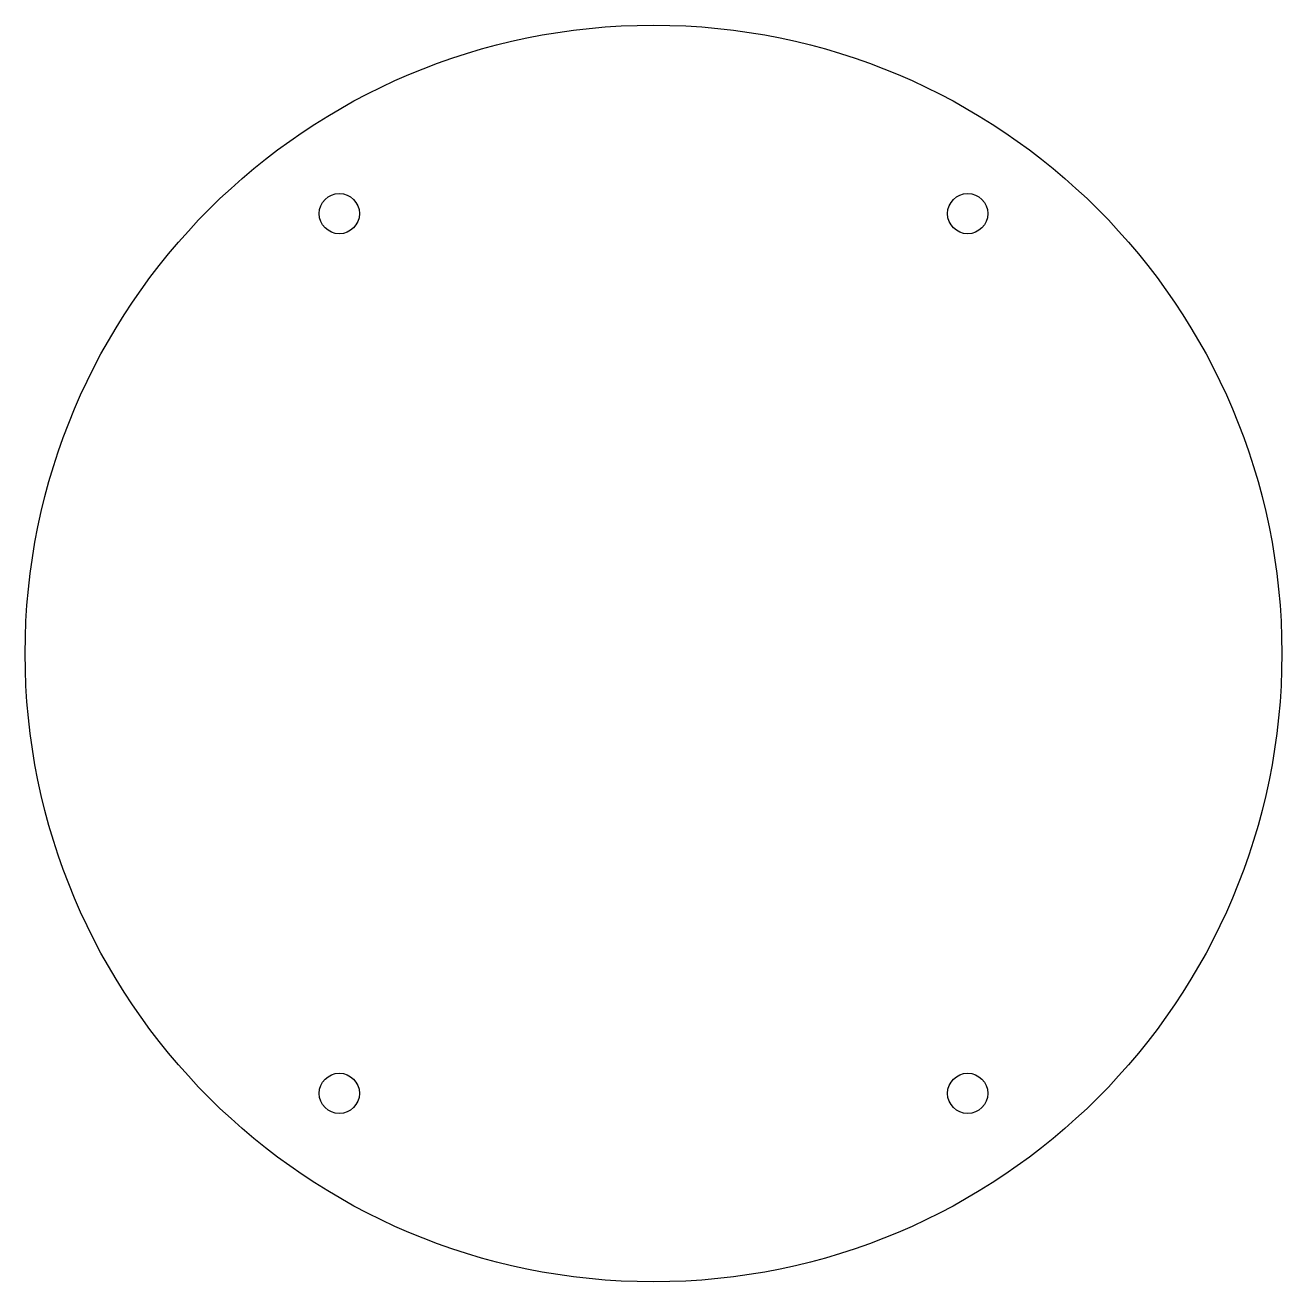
# Model space of a CAD drawing. Header units: millimetres. Extents: x -50 to 50, y -50 to 50.
import ezdxf

# ---------------------------------------------------------------- set-up
doc = ezdxf.new("R2010")
doc.units = ezdxf.units.MM
doc.layers.get('0').update_dxf_attribs({"linetype": 'CONTINUOUS'})

msp = doc.modelspace()

# ---------------------------------------------------------------- linework, layer by layer
for centre, radius in [((0, 0), 50), ((-25, 35), 1.6), ((25, 35), 1.6), ((-25, -35), 1.6), ((25, -35), 1.6)]:
    msp.add_circle(centre, radius)

doc.saveas('drawing.dxf')
